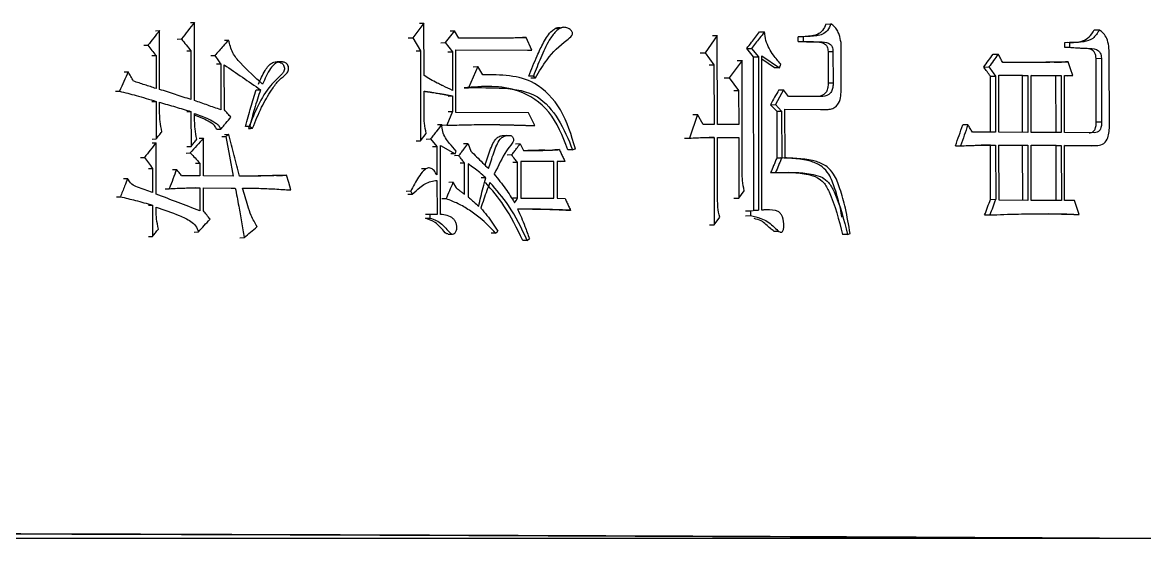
# Model space of a CAD drawing. Header units: millimetres. Extents: x 1726 to 4771, y 590 to 2743.
# Drawn here: x 3150.76 to 3163.97, y 929.48 to 935.56 of the extents above; entities that cross this region are included whole.
import ezdxf

# ---------------------------------------------------------------- set-up
doc = ezdxf.new("R2010")
doc.units = ezdxf.units.MM

msp = doc.modelspace()

# ---------------------------------------------------------------- linework, layer by layer
at = {"color": 7, "linetype": 'Continuous', "lineweight": 25}
for p, q in [((3152.326, 935.463), (3152.374, 935.464)), ((3152.375, 934.772), (3152.374, 935.464)), ((3152.737, 935.559), (3152.785, 935.56)), ((3152.787, 934.641), (3152.785, 935.56)), ((3155.488, 935.551), (3155.355, 935.378)), ((3155.436, 935.55), (3155.488, 935.551)), ((3155.489, 934.934), (3155.488, 935.551)), ((3155.847, 935.463), (3155.739, 935.323)), ((3155.795, 935.462), (3155.847, 935.463)), ((3155.897, 935.376), (3155.847, 935.463)), ((3157.084, 935.487), (3157.029, 935.486)), ((3159.441, 935.448), (3159.498, 935.448)), ((3160.222, 935.541), (3160.281, 935.542)), ((3163.382, 935.472), (3163.444, 935.473)), ((3152.583, 935.365), (3152.631, 935.366)), ((3153.138, 935.352), (3153.187, 935.353)), ((3155.303, 935.377), (3155.355, 935.378)), ((3155.355, 935.378), (3155.447, 935.226)), ((3155.687, 935.322), (3155.739, 935.323)), ((3155.739, 935.323), (3155.822, 935.214)), ((3156.403, 935.374), (3155.897, 935.376)), ((3156.526, 935.377), (3156.639, 935.383)), ((3156.639, 935.383), (3156.693, 935.384)), ((3156.759, 935.232), (3156.693, 935.384)), ((3158.943, 935.407), (3158.798, 935.203)), ((3158.887, 935.407), (3158.943, 935.407)), ((3158.945, 934.358), (3158.943, 935.407)), ((3159.954, 935.392), (3159.897, 935.391)), ((3159.897, 935.337), (3159.897, 935.391)), ((3159.897, 935.337), (3159.955, 935.338)), ((3159.954, 935.392), (3159.955, 935.338)), ((3160.401, 934.784), (3160.4, 935.325)), ((3163.092, 935.323), (3163.03, 935.322)), ((3163.03, 935.322), (3163.03, 935.268)), ((3163.092, 935.323), (3163.092, 935.269)), ((3152.189, 935.291), (3152.237, 935.291)), ((3152.284, 935.171), (3152.332, 935.172)), ((3152.332, 935.172), (3152.332, 934.783)), ((3152.695, 935.224), (3152.743, 935.225)), ((3152.743, 935.225), (3152.744, 934.652)), ((3152.977, 935.169), (3153.025, 935.17)), ((3155.395, 935.226), (3155.447, 935.226)), ((3155.447, 935.226), (3155.448, 934.166)), ((3155.77, 935.214), (3155.822, 935.214)), ((3155.822, 935.214), (3155.823, 934.76)), ((3155.864, 935.236), (3156.759, 935.232)), ((3155.865, 934.5), (3155.864, 935.236)), ((3156.706, 935.232), (3156.759, 935.232)), ((3158.742, 935.202), (3158.798, 935.203)), ((3158.798, 935.203), (3158.903, 935.061)), ((3159.289, 935.254), (3159.346, 935.254)), ((3159.369, 935.156), (3159.289, 935.254)), ((3159.346, 935.254), (3159.427, 935.157)), ((3159.467, 935.167), (3159.675, 935.026)), ((3159.469, 933.35), (3159.467, 935.167)), ((3160.247, 935.217), (3160.305, 935.218)), ((3160.247, 935.217), (3160.247, 934.849)), ((3160.305, 935.218), (3160.306, 934.85)), ((3162.19, 935.186), (3162.251, 935.187)), ((3163.03, 935.268), (3163.092, 935.269)), ((3163.561, 934.336), (3163.559, 935.18)), ((3153.045, 935.071), (3153.094, 935.072)), ((3153.094, 935.072), (3153.094, 934.531)), ((3153.137, 934.531), (3153.136, 935.061)), ((3153.808, 935.097), (3153.758, 935.096)), ((3156.122, 935.04), (3156.014, 934.792)), ((3156.069, 935.039), (3156.122, 935.04)), ((3156.18, 934.943), (3156.122, 935.04)), ((3158.847, 935.061), (3158.903, 935.061)), ((3158.903, 935.061), (3158.904, 934.358)), ((3159.234, 935.114), (3159.081, 934.909)), ((3159.177, 935.113), (3159.234, 935.114)), ((3159.236, 933.794), (3159.234, 935.114)), ((3159.369, 935.156), (3159.427, 935.157)), ((3159.372, 933.349), (3159.369, 935.156)), ((3159.427, 935.157), (3159.429, 933.35)), ((3159.618, 935.025), (3159.467, 935.127)), ((3159.675, 935.026), (3159.691, 935.069)), ((3162.081, 935.035), (3162.142, 935.036)), ((3163.015, 935.095), (3163.077, 935.096)), ((3163.405, 935.137), (3163.468, 935.138)), ((3163.406, 934.39), (3163.405, 935.137)), ((3163.468, 935.138), (3163.469, 934.391)), ((3151.958, 934.978), (3152.005, 934.978)), ((3156.776, 934.929), (3156.722, 934.929)), ((3156.747, 934.907), (3156.801, 934.908)), ((3159.024, 934.909), (3159.081, 934.909)), ((3159.081, 934.909), (3159.194, 934.757)), ((3159.675, 935.026), (3159.618, 935.025)), ((3162.159, 934.927), (3162.22, 934.927)), ((3162.16, 934.268), (3162.159, 934.927)), ((3162.22, 934.927), (3162.221, 934.267)), ((3162.26, 934.267), (3162.259, 934.938)), ((3162.259, 934.938), (3162.6, 934.936)), ((3162.538, 934.935), (3162.259, 934.937)), ((3162.538, 934.935), (3162.6, 934.936)), ((3162.539, 934.265), (3162.538, 934.935)), ((3162.6, 934.936), (3162.601, 934.266)), ((3162.639, 934.265), (3162.638, 934.936)), ((3162.638, 934.936), (3162.993, 934.934)), ((3162.931, 934.933), (3162.638, 934.935)), ((3162.931, 934.933), (3162.993, 934.934)), ((3162.932, 934.263), (3162.931, 934.933)), ((3162.993, 934.934), (3162.994, 934.264)), ((3163.031, 934.934), (3163.131, 934.934)), ((3163.032, 934.263), (3163.031, 934.934)), ((3163.069, 934.933), (3163.031, 934.933)), ((3163.069, 934.933), (3163.131, 934.934)), ((3155.962, 934.791), (3156.014, 934.792)), ((3160.247, 934.849), (3160.306, 934.85)), ((3151.855, 934.751), (3151.902, 934.751)), ((3153.513, 934.767), (3153.563, 934.768)), ((3155.49, 934.469), (3155.489, 934.75)), ((3155.771, 934.694), (3155.823, 934.695)), ((3155.823, 934.695), (3155.823, 934.511)), ((3159.137, 934.757), (3159.194, 934.757)), ((3159.194, 934.757), (3159.195, 934.357)), ((3159.724, 934.766), (3159.628, 934.593)), ((3159.666, 934.765), (3159.724, 934.766)), ((3159.78, 934.69), (3159.724, 934.766)), ((3160.163, 934.688), (3159.78, 934.69)), ((3152.284, 934.63), (3152.332, 934.631)), ((3152.332, 934.631), (3152.333, 934.188)), ((3152.375, 934.49), (3152.375, 934.62)), ((3152.696, 934.51), (3152.744, 934.511)), ((3152.744, 934.511), (3152.745, 934.1)), ((3155.823, 934.511), (3155.757, 934.349)), ((3155.771, 934.51), (3155.823, 934.511)), ((3159.57, 934.592), (3159.628, 934.593)), ((3159.628, 934.593), (3159.7, 934.517)), ((3159.642, 934.516), (3159.7, 934.517)), ((3159.642, 934.516), (3159.643, 933.965)), ((3159.7, 934.517), (3159.701, 933.966)), ((3159.74, 934.539), (3160.219, 934.537)), ((3159.741, 933.965), (3159.74, 934.539)), ((3159.74, 934.538), (3160.16, 934.536)), ((3160.16, 934.536), (3160.219, 934.537)), ((3160.16, 934.536), (3160.19, 934.537)), ((3160.19, 934.536), (3160.249, 934.537)), ((3152.787, 934.403), (3152.787, 934.489)), ((3156.719, 934.497), (3155.865, 934.5)), ((3156.793, 934.345), (3156.719, 934.497)), ((3158.71, 934.478), (3158.614, 934.197)), ((3158.654, 934.477), (3158.71, 934.478)), ((3158.775, 934.359), (3158.71, 934.478)), ((3163.406, 934.39), (3163.469, 934.391)), ((3153.046, 934.303), (3153.095, 934.304)), ((3153.436, 934.336), (3153.386, 934.335)), ((3153.436, 934.336), (3153.47, 934.314)), ((3155.448, 934.166), (3155.515, 934.253)), ((3155.646, 934.359), (3155.698, 934.36)), ((3155.757, 934.349), (3155.705, 934.348)), ((3156.74, 934.345), (3156.793, 934.345)), ((3158.904, 934.358), (3158.775, 934.359)), ((3159.195, 934.357), (3158.945, 934.358)), ((3161.894, 934.356), (3161.833, 934.355)), ((3162.221, 934.267), (3161.948, 934.269)), ((3162.601, 934.266), (3162.26, 934.267)), ((3162.994, 934.264), (3162.639, 934.265)), ((3163.385, 934.262), (3163.032, 934.263)), ((3152.285, 934.187), (3152.333, 934.188)), ((3152.285, 934.144), (3152.333, 934.144)), ((3152.334, 933.539), (3152.333, 934.144)), ((3152.841, 934.196), (3152.89, 934.197)), ((3152.891, 933.753), (3152.89, 934.197)), ((3153.106, 934.217), (3153.155, 934.218)), ((3153.189, 934.239), (3153.14, 934.238)), ((3153.189, 934.239), (3153.155, 934.218)), ((3155.396, 934.166), (3155.448, 934.166)), ((3155.513, 934.187), (3155.565, 934.188)), ((3155.565, 934.188), (3155.64, 934.101)), ((3155.682, 934.111), (3155.857, 934.013)), ((3156.007, 934.132), (3155.954, 934.131)), ((3156.464, 934.228), (3156.41, 934.227)), ((3156.62, 934.13), (3156.567, 934.129)), ((3158.557, 934.197), (3158.614, 934.197)), ((3158.905, 934.207), (3158.848, 934.206)), ((3158.905, 934.207), (3158.906, 933.179)), ((3158.945, 934.207), (3159.195, 934.206)), ((3158.946, 933.482), (3158.945, 934.207)), ((3159.138, 934.205), (3159.195, 934.206)), ((3159.195, 934.206), (3159.196, 933.492)), ((3161.957, 934.113), (3161.969, 934.113)), ((3162.16, 934.115), (3162.049, 934.115)), ((3162.16, 934.115), (3162.221, 934.116)), ((3162.161, 933.477), (3162.16, 934.115)), ((3162.221, 934.116), (3162.222, 933.478)), ((3162.261, 933.467), (3162.26, 934.116)), ((3162.26, 934.116), (3162.601, 934.114)), ((3162.539, 934.113), (3162.26, 934.115)), ((3162.539, 934.113), (3162.601, 934.114)), ((3162.54, 933.464), (3162.539, 934.113)), ((3162.601, 934.114), (3162.602, 933.465)), ((3162.64, 933.465), (3162.639, 934.114)), ((3162.639, 934.114), (3162.994, 934.112)), ((3162.932, 934.111), (3162.639, 934.113)), ((3162.932, 934.111), (3162.994, 934.112)), ((3162.933, 933.462), (3162.932, 934.111)), ((3162.994, 934.112), (3162.995, 933.463)), ((3163.032, 934.112), (3163.408, 934.11)), ((3163.033, 933.463), (3163.032, 934.112)), ((3163.346, 934.109), (3163.032, 934.111)), ((3163.346, 934.109), (3163.408, 934.11)), ((3152.688, 934.023), (3152.736, 934.024)), ((3152.696, 934.099), (3152.745, 934.1)), ((3155.588, 934.1), (3155.64, 934.101)), ((3155.64, 934.101), (3155.641, 933.765)), ((3155.857, 934.013), (3155.805, 934.013)), ((3155.899, 933.992), (3155.847, 933.991)), ((3155.857, 934.013), (3155.866, 934.046)), ((3156.521, 934), (3156.468, 933.999)), ((3156.909, 934.057), (3157.028, 934.062)), ((3157.082, 934.063), (3157.028, 934.062)), ((3161.748, 934.106), (3161.808, 934.107)), ((3152.148, 933.971), (3152.196, 933.972)), ((3152.799, 933.904), (3152.848, 933.905)), ((3152.848, 933.905), (3152.848, 933.753)), ((3155.966, 933.905), (3155.913, 933.904)), ((3155.966, 933.537), (3155.966, 933.905)), ((3156.007, 933.894), (3156.008, 933.505)), ((3156.588, 933.913), (3156.534, 933.913)), ((3156.588, 933.492), (3156.588, 933.913)), ((3157.017, 933.923), (3156.629, 933.924)), ((3156.629, 933.924), (3156.63, 933.491)), ((3157.017, 933.923), (3156.963, 933.922)), ((3157.017, 933.49), (3157.017, 933.923)), ((3157.148, 933.922), (3157.058, 933.922)), ((3157.058, 933.922), (3157.058, 933.49)), ((3157.148, 933.922), (3157.094, 933.921)), ((3159.643, 933.965), (3159.701, 933.966)), ((3159.756, 933.966), (3159.741, 933.965)), ((3151.951, 933.723), (3151.998, 933.724)), ((3152.243, 933.841), (3152.291, 933.842)), ((3152.291, 933.842), (3152.291, 933.56)), ((3152.526, 933.829), (3152.574, 933.83)), ((3152.848, 933.753), (3152.634, 933.754)), ((3153.241, 933.752), (3152.891, 933.753)), ((3153.751, 933.758), (3153.82, 933.76)), ((3153.82, 933.76), (3153.87, 933.761)), ((3155.512, 933.837), (3155.46, 933.836)), ((3156.215, 933.731), (3156.162, 933.73)), ((3159.571, 933.792), (3159.629, 933.793)), ((3152.44, 933.602), (3152.488, 933.603)), ((3152.799, 933.612), (3152.693, 933.61)), ((3152.8, 933.612), (3152.848, 933.613)), ((3152.848, 933.613), (3152.848, 933.342)), ((3152.891, 933.613), (3153.266, 933.611)), ((3152.891, 933.342), (3152.891, 933.613)), ((3153.217, 933.611), (3153.266, 933.611)), ((3153.871, 933.587), (3153.921, 933.588)), ((3155.641, 933.701), (3155.642, 933.3)), ((3155.833, 933.678), (3155.78, 933.677)), ((3151.865, 933.507), (3151.912, 933.508)), ((3155.332, 933.572), (3155.28, 933.571)), ((3155.297, 933.539), (3155.349, 933.539)), ((3155.332, 933.572), (3155.349, 933.539)), ((3156.588, 933.492), (3156.535, 933.491)), ((3156.63, 933.491), (3157.017, 933.49)), ((3157.058, 933.49), (3157.149, 933.489)), ((3159.139, 933.491), (3159.196, 933.492)), ((3159.196, 933.492), (3159.26, 933.578)), ((3162.161, 933.477), (3162.222, 933.478)), ((3162.602, 933.465), (3162.261, 933.467)), ((3162.995, 933.463), (3162.64, 933.465)), ((3163.149, 933.462), (3163.033, 933.463)), ((3152.243, 933.408), (3152.291, 933.409)), ((3152.291, 933.409), (3152.292, 933.041)), ((3152.334, 933.344), (3152.334, 933.387)), ((3157.215, 933.348), (3157.161, 933.348)), ((3159.333, 933.34), (3159.276, 933.339)), ((3159.429, 933.35), (3159.333, 933.34)), ((3159.333, 933.34), (3159.333, 933.286)), ((3159.372, 933.349), (3159.429, 933.35)), ((3159.549, 933.354), (3159.491, 933.353)), ((3155.558, 933.301), (3155.506, 933.3)), ((3155.506, 933.257), (3155.558, 933.257)), ((3155.558, 933.301), (3155.558, 933.257)), ((3155.642, 933.3), (3155.558, 933.301)), ((3158.906, 933.179), (3158.971, 933.266)), ((3159.276, 933.285), (3159.333, 933.286)), ((3162.091, 933.294), (3162.152, 933.294)), ((3162.495, 933.304), (3162.84, 933.305)), ((3163.14, 933.299), (3163.203, 933.3)), ((3152.783, 933.093), (3152.832, 933.094)), ((3155.772, 933.068), (3155.824, 933.069)), ((3156.332, 933.081), (3156.357, 933.103)), ((3158.85, 933.179), (3158.906, 933.179)), ((3159.609, 933.101), (3159.667, 933.102)), ((3160.475, 933.064), (3160.507, 933.075)), ((3152.244, 933.04), (3152.292, 933.041)), ((3153.32, 933.026), (3153.369, 933.027)), ((3156.705, 932.993), (3156.651, 932.993)), ((3156.705, 932.993), (3156.729, 933.015)), ((3190.839, 929.484), (3136.997, 929.484))]:
    msp.add_line(p, q, dxfattribs=at)
at = {"color": 7, "linetype": 'Continuous', "lineweight": 25, "flags": 128}
for points in [[(3163.131, 934.934), (3163.104, 935.015), (3163.077, 935.096)], [(3156.776, 934.929), (3156.789, 934.919), (3156.801, 934.908)], [(3153.42, 934.313), (3153.432, 934.313), (3153.445, 934.313), (3153.457, 934.314), (3153.47, 934.314)], [(3153.155, 934.218), (3153.198, 933.985), (3153.241, 933.752)], [(3155.683, 933.3), (3155.683, 933.706), (3155.682, 934.111)], [(3156.007, 934.132), (3156.024, 934.089), (3156.04, 934.045)], [(3156.62, 934.13), (3156.641, 934.092), (3156.662, 934.054)], [(3157.238, 934.062), (3157.216, 934.062), (3157.2, 934.062), (3157.184, 934.062)], [(3153.921, 933.588), (3153.895, 933.674), (3153.87, 933.761)], [(3155.833, 933.678), (3155.849, 933.646), (3155.866, 933.613)], [(3155.75, 933.484), (3155.736, 933.484), (3155.723, 933.483), (3155.698, 933.483)], [(3156.555, 933.438), (3156.572, 933.465), (3156.588, 933.492)], [(3163.203, 933.3), (3163.176, 933.381), (3163.149, 933.462)], [(3156.332, 933.081), (3156.313, 933.081), (3156.296, 933.081), (3156.279, 933.081)], [(3160.475, 933.064), (3160.451, 933.064), (3160.434, 933.064), (3160.416, 933.063)]]:
    msp.add_lwpolyline(points, dxfattribs=at)
at = {"color": 7, "linetype": 'Continuous', "lineweight": 25}
for points, knots in [([(3152.374, 935.464), (3152.351, 935.435), (3152.305, 935.378), (3152.26, 935.32), (3152.237, 935.291)], [0, 0, 0, 0, 0.5, 1, 1, 1, 1]), ([(3152.785, 935.56), (3152.76, 935.528), (3152.708, 935.463), (3152.657, 935.398), (3152.631, 935.366)], [0, 0, 0, 0, 0.5, 1, 1, 1, 1]), ([(3156.722, 934.929), (3156.755, 935.009), (3156.809, 935.144), (3156.893, 935.327), (3156.966, 935.441), (3157.035, 935.492), (3157.075, 935.505), (3157.1, 935.5), (3157.112, 935.497)], [0, 0, 0, 0, 0.34438, 0.576389, 0.811594, 0.884727, 0.944086, 1, 1, 1, 1]), ([(3156.801, 934.908), (3156.844, 934.981), (3156.947, 935.153), (3157.102, 935.308), (3157.219, 935.386), (3157.236, 935.419), (3157.238, 935.43), (3157.237, 935.442), (3157.23, 935.456), (3157.212, 935.476), (3157.18, 935.496), (3157.137, 935.507), (3157.088, 935.493), (3157.025, 935.444), (3156.943, 935.327), (3156.863, 935.145), (3156.805, 935.001), (3156.776, 934.929)], [0, 0, 0, 0, 0.163724, 0.385241, 0.440262, 0.448909, 0.455116, 0.461357, 0.469621, 0.484499, 0.514444, 0.547094, 0.577932, 0.622921, 0.7083, 0.85364, 1, 1, 1, 1]), ([(3159.289, 935.254), (3159.308, 935.278), (3159.343, 935.322), (3159.394, 935.387), (3159.425, 935.427), (3159.441, 935.448)], [0, 0, 0, 0, 0.375264, 0.687632, 1, 1, 1, 1]), ([(3159.498, 935.448), (3159.479, 935.424), (3159.444, 935.38), (3159.394, 935.315), (3159.362, 935.274), (3159.346, 935.254)], [0, 0, 0, 0, 0.375031, 0.687515, 1, 1, 1, 1]), ([(3159.691, 935.069), (3159.661, 935.104), (3159.61, 935.161), (3159.551, 935.255), (3159.511, 935.346), (3159.503, 935.414), (3159.498, 935.448)], [0, 0, 0, 0, 0.333231, 0.552095, 0.774458, 1, 1, 1, 1]), ([(3160.222, 935.541), (3160.211, 935.515), (3160.188, 935.463), (3160.126, 935.414), (3160.027, 935.395), (3159.95, 935.393), (3159.897, 935.391)], [0, 0, 0, 0, 0.195785, 0.383105, 0.567257, 1, 1, 1, 1]), ([(3160.281, 935.542), (3160.269, 935.516), (3160.247, 935.463), (3160.184, 935.415), (3160.085, 935.396), (3160.008, 935.394), (3159.954, 935.392)], [0, 0, 0, 0, 0.195659, 0.382955, 0.567145, 1, 1, 1, 1]), ([(3160.4, 935.325), (3160.394, 935.356), (3160.385, 935.407), (3160.355, 935.47), (3160.323, 935.514), (3160.295, 935.533), (3160.281, 935.542)], [0, 0, 0, 0, 0.349141, 0.571236, 0.788179, 1, 1, 1, 1]), ([(3163.073, 935.326), (3163.131, 935.325), (3163.218, 935.323), (3163.328, 935.383), (3163.364, 935.442), (3163.382, 935.472)], [0, 0, 0, 0, 0.496778, 0.743742, 1, 1, 1, 1]), ([(3163.444, 935.473), (3163.42, 935.435), (3163.373, 935.36), (3163.24, 935.324), (3163.148, 935.323), (3163.092, 935.323)], [0, 0, 0, 0, 0.287877, 0.565058, 1, 1, 1, 1]), ([(3163.559, 935.18), (3163.557, 935.248), (3163.553, 935.342), (3163.494, 935.434), (3163.461, 935.46), (3163.444, 935.473)], [0, 0, 0, 0, 0.5701603, 0.7877126, 1, 1, 1, 1]), ([(3152.631, 935.366), (3152.65, 935.342), (3152.687, 935.295), (3152.724, 935.248), (3152.743, 935.225)], [0, 0, 0, 0, 0.499999, 1, 1, 1, 1]), ([(3153.187, 935.353), (3153.166, 935.33), (3153.129, 935.287), (3153.075, 935.226), (3153.042, 935.189), (3153.025, 935.17)], [0, 0, 0, 0, 0.386049, 0.693024, 1, 1, 1, 1]), ([(3153.588, 934.833), (3153.499, 934.913), (3153.374, 935.025), (3153.227, 935.198), (3153.2, 935.301), (3153.187, 935.353)], [0, 0, 0, 0, 0.553442, 0.773992, 1, 1, 1, 1]), ([(3156.693, 935.384), (3156.664, 935.382), (3156.607, 935.379), (3156.51, 935.375), (3156.443, 935.375), (3156.403, 935.374)], [0, 0, 0, 0, 0.29749, 0.594994, 1, 1, 1, 1]), ([(3159.897, 935.337), (3159.962, 935.335), (3160.061, 935.331), (3160.172, 935.33), (3160.219, 935.3), (3160.237, 935.276), (3160.245, 935.247), (3160.246, 935.227), (3160.247, 935.217)], [0, 0, 0, 0, 0.491899, 0.747199, 0.81233, 0.879619, 0.939283, 1, 1, 1, 1]), ([(3159.955, 935.338), (3160.02, 935.336), (3160.119, 935.332), (3160.231, 935.331), (3160.277, 935.301), (3160.295, 935.277), (3160.304, 935.247), (3160.305, 935.228), (3160.305, 935.218)], [0, 0, 0, 0, 0.492006, 0.747357, 0.812482, 0.879737, 0.939347, 1, 1, 1, 1]), ([(3152.237, 935.291), (3152.253, 935.271), (3152.284, 935.232), (3152.316, 935.192), (3152.332, 935.172)], [0, 0, 0, 0, 0.499999, 1, 1, 1, 1]), ([(3153.025, 935.17), (3153.037, 935.154), (3153.059, 935.121), (3153.082, 935.089), (3153.094, 935.072)], [0, 0, 0, 0, 0.499999, 1, 1, 1, 1]), ([(3162.081, 935.035), (3162.099, 935.06), (3162.135, 935.111), (3162.172, 935.161), (3162.19, 935.186)], [0, 0, 0, 0, 0.499999, 1, 1, 1, 1]), ([(3162.251, 935.187), (3162.232, 935.162), (3162.196, 935.111), (3162.16, 935.061), (3162.142, 935.036)], [0, 0, 0, 0, 0.499999, 1, 1, 1, 1]), ([(3162.305, 935.089), (3162.296, 935.105), (3162.278, 935.138), (3162.26, 935.17), (3162.251, 935.187)], [0, 0, 0, 0, 0.5, 1, 1, 1, 1]), ([(3163.405, 935.137), (3163.402, 935.159), (3163.397, 935.192), (3163.372, 935.226), (3163.321, 935.255), (3163.204, 935.253), (3163.099, 935.262), (3163.03, 935.268)], [0, 0, 0, 0, 0.119281, 0.186046, 0.251055, 0.506993, 1, 1, 1, 1]), ([(3163.092, 935.269), (3163.161, 935.263), (3163.266, 935.253), (3163.384, 935.256), (3163.434, 935.227), (3163.46, 935.193), (3163.465, 935.159), (3163.468, 935.138)], [0, 0, 0, 0, 0.493108, 0.749094, 0.814101, 0.880835, 1, 1, 1, 1]), ([(3153.136, 935.061), (3153.207, 935.012), (3153.35, 934.915), (3153.492, 934.817), (3153.563, 934.768)], [0, 0, 0, 0, 0.5, 1, 1, 1, 1]), ([(3153.538, 934.832), (3153.562, 934.888), (3153.595, 934.965), (3153.652, 935.047), (3153.696, 935.086), (3153.745, 935.099), (3153.785, 935.095), (3153.813, 935.082), (3153.83, 935.066), (3153.84, 935.046), (3153.845, 935.022), (3153.843, 934.996), (3153.831, 934.968), (3153.774, 934.91), (3153.588, 934.739), (3153.493, 934.496), (3153.42, 934.313)], [0, 0, 0, 0, 0.133499, 0.184051, 0.225722, 0.267722, 0.304937, 0.324851, 0.341374, 0.357927, 0.374455, 0.392764, 0.411749, 0.441496, 0.578283, 1, 1, 1, 1]), ([(3153.47, 934.314), (3153.503, 934.398), (3153.566, 934.556), (3153.674, 934.737), (3153.754, 934.857), (3153.814, 934.91), (3153.855, 934.94), (3153.882, 934.97), (3153.894, 935.002), (3153.894, 935.029), (3153.888, 935.054), (3153.874, 935.074), (3153.852, 935.089), (3153.818, 935.099), (3153.772, 935.096), (3153.721, 935.07), (3153.652, 934.984), (3153.615, 934.897), (3153.588, 934.833)], [0, 0, 0, 0, 0.197624, 0.371591, 0.471167, 0.521337, 0.556787, 0.592598, 0.61138, 0.630161, 0.649113, 0.666951, 0.682877, 0.711545, 0.752921, 0.793459, 0.846543, 1, 1, 1, 1]), ([(3162.159, 934.927), (3162.146, 934.945), (3162.12, 934.981), (3162.094, 935.017), (3162.081, 935.035)], [0, 0, 0, 0, 0.5, 1, 1, 1, 1]), ([(3162.142, 935.036), (3162.155, 935.018), (3162.181, 934.982), (3162.207, 934.945), (3162.22, 934.927)], [0, 0, 0, 0, 0.499999, 1, 1, 1, 1]), ([(3163.077, 935.096), (3163.033, 935.094), (3162.982, 935.092), (3162.91, 935.091), (3162.837, 935.09), (3162.748, 935.089), (3162.658, 935.089), (3162.602, 935.089), (3162.563, 935.089), (3162.54, 935.089), (3162.526, 935.089), (3162.515, 935.089), (3162.504, 935.089), (3162.493, 935.089), (3162.479, 935.089), (3162.467, 935.089), (3162.453, 935.089), (3162.442, 935.089), (3162.428, 935.089), (3162.417, 935.089), (3162.406, 935.089), (3162.394, 935.089), (3162.383, 935.089), (3162.369, 935.089), (3162.359, 935.089), (3162.349, 935.089), (3162.344, 935.089), (3162.337, 935.089), (3162.331, 935.089), (3162.325, 935.089), (3162.32, 935.089), (3162.313, 935.089), (3162.308, 935.089), (3162.305, 935.089)], [0, 0, 0, 0, 0.174064, 0.195822, 0.282854, 0.456917, 0.543949, 0.63098, 0.674496, 0.696254, 0.718011, 0.72889, 0.739769, 0.761527, 0.772406, 0.794164, 0.805043, 0.826801, 0.83768, 0.859437, 0.870316, 0.881195, 0.902953, 0.913832, 0.93559, 0.941029, 0.951908, 0.957348, 0.968227, 0.973666, 0.979105, 0.989553, 1, 1, 1, 1]), ([(3162.961, 935.094), (3162.961, 935.094), (3162.961, 935.094), (3162.955, 935.094), (3162.883, 935.092), (3162.716, 935.089), (3162.587, 935.089), (3162.516, 935.089)], [0, 0, 0, 0, 0.000292, 0.005877, 0.056553, 0.48134, 1, 1, 1, 1]), ([(3162.91, 935.092), (3162.918, 935.092), (3162.953, 935.093), (3162.988, 935.094), (3163.015, 935.095)], [0, 0, 0, 0, 0.219229, 1, 1, 1, 1]), ([(3152.005, 934.978), (3151.988, 934.941), (3151.954, 934.865), (3151.919, 934.789), (3151.902, 934.751)], [0, 0, 0, 0, 0.499999, 1, 1, 1, 1]), ([(3152.065, 934.87), (3152.055, 934.888), (3152.035, 934.924), (3152.015, 934.96), (3152.005, 934.978)], [0, 0, 0, 0, 0.499998, 1, 1, 1, 1]), ([(3155.823, 934.76), (3155.786, 934.777), (3155.745, 934.797), (3155.685, 934.826), (3155.61, 934.863), (3155.54, 934.904), (3155.489, 934.934)], [0, 0, 0, 0, 0.325176, 0.365823, 0.528414, 1, 1, 1, 1]), ([(3157.271, 934.073), (3157.224, 934.233), (3157.131, 934.543), (3156.745, 934.945), (3156.393, 934.943), (3156.18, 934.943)], [0, 0, 0, 0, 0.294377, 0.573566, 1, 1, 1, 1]), ([(3152.332, 934.783), (3152.288, 934.797), (3152.199, 934.826), (3152.11, 934.855), (3152.065, 934.87)], [0, 0, 0, 0, 0.499999, 1, 1, 1, 1]), ([(3152.744, 934.652), (3152.682, 934.672), (3152.56, 934.712), (3152.437, 934.752), (3152.375, 934.772)], [0, 0, 0, 0, 0.5, 1, 1, 1, 1]), ([(3157.184, 934.062), (3157.121, 934.222), (3156.999, 934.532), (3156.536, 934.835), (3156.179, 934.808), (3155.961, 934.791)], [0, 0, 0, 0, 0.293662, 0.569768, 1, 1, 1, 1]), ([(3156.014, 934.792), (3156.15, 934.793), (3156.421, 934.795), (3156.819, 934.741), (3157.089, 934.425), (3157.188, 934.185), (3157.238, 934.062)], [0, 0, 0, 0, 0.2736561, 0.5467644, 0.7688729, 1, 1, 1, 1]), ([(3160.247, 934.849), (3160.247, 934.831), (3160.248, 934.794), (3160.231, 934.743), (3160.184, 934.693), (3160.137, 934.69), (3160.105, 934.687)], [0, 0, 0, 0, 0.198278, 0.392536, 0.578687, 1, 1, 1, 1]), ([(3160.306, 934.85), (3160.306, 934.831), (3160.306, 934.795), (3160.29, 934.744), (3160.243, 934.694), (3160.195, 934.69), (3160.163, 934.688)], [0, 0, 0, 0, 0.19814, 0.3923, 0.578456, 1, 1, 1, 1]), ([(3160.219, 934.537), (3160.238, 934.536), (3160.275, 934.536), (3160.331, 934.558), (3160.379, 934.612), (3160.401, 934.695), (3160.401, 934.754), (3160.401, 934.784)], [0, 0, 0, 0, 0.177785, 0.356958, 0.541697, 0.768829, 1, 1, 1, 1]), ([(3151.902, 934.751), (3151.967, 934.735), (3152.072, 934.708), (3152.215, 934.667), (3152.293, 934.643), (3152.332, 934.631)], [0, 0, 0, 0, 0.452168, 0.726066, 1, 1, 1, 1]), ([(3153.094, 934.531), (3153.043, 934.55), (3152.941, 934.586), (3152.838, 934.622), (3152.787, 934.641)], [0, 0, 0, 0, 0.5, 1, 1, 1, 1]), ([(3153.386, 934.335), (3153.406, 934.411), (3153.435, 934.522), (3153.48, 934.665), (3153.502, 934.733), (3153.513, 934.767)], [0, 0, 0, 0, 0.52212, 0.761035, 1, 1, 1, 1]), ([(3153.563, 934.768), (3153.55, 934.731), (3153.526, 934.656), (3153.482, 934.513), (3153.454, 934.405), (3153.436, 934.336)], [0, 0, 0, 0, 0.260983, 0.521979, 1, 1, 1, 1]), ([(3155.489, 934.75), (3155.492, 934.75), (3155.497, 934.749), (3155.503, 934.749), (3155.509, 934.748), (3155.514, 934.747), (3155.519, 934.746), (3155.524, 934.746), (3155.528, 934.745), (3155.535, 934.744), (3155.539, 934.743), (3155.546, 934.743), (3155.552, 934.742), (3155.559, 934.741), (3155.566, 934.74), (3155.574, 934.739), (3155.581, 934.737), (3155.596, 934.735), (3155.628, 934.73), (3155.659, 934.725), (3155.684, 934.721), (3155.694, 934.719), (3155.703, 934.717), (3155.715, 934.715), (3155.725, 934.713), (3155.735, 934.712), (3155.742, 934.71), (3155.748, 934.709), (3155.754, 934.708), (3155.759, 934.707), (3155.764, 934.706), (3155.769, 934.705), (3155.774, 934.704), (3155.78, 934.703), (3155.785, 934.702), (3155.791, 934.701), (3155.796, 934.7), (3155.801, 934.699), (3155.806, 934.698), (3155.81, 934.697), (3155.817, 934.696), (3155.82, 934.696), (3155.823, 934.695)], [0, 0, 0, 0, 0.021952, 0.043903, 0.054879, 0.07683, 0.087806, 0.098782, 0.120733, 0.131709, 0.15366, 0.164636, 0.186587, 0.208539, 0.23049, 0.252442, 0.274393, 0.296345, 0.384151, 0.559767, 0.581718, 0.603669, 0.647572, 0.669524, 0.713427, 0.735378, 0.75733, 0.779281, 0.790257, 0.812208, 0.823184, 0.83416, 0.856111, 0.867087, 0.889038, 0.900014, 0.921965, 0.932941, 0.943917, 0.965868, 0.976844, 1, 1, 1, 1]), ([(3159.666, 934.765), (3159.65, 934.736), (3159.618, 934.679), (3159.586, 934.621), (3159.57, 934.592)], [0, 0, 0, 0, 0.5, 1, 1, 1, 1]), ([(3152.375, 934.62), (3152.437, 934.602), (3152.56, 934.566), (3152.683, 934.529), (3152.744, 934.511)], [0, 0, 0, 0, 0.5, 1, 1, 1, 1]), ([(3153.214, 934.444), (3153.201, 934.459), (3153.176, 934.488), (3153.15, 934.517), (3153.137, 934.531)], [0, 0, 0, 0, 0.500001, 1, 1, 1, 1]), ([(3159.57, 934.592), (3159.581, 934.581), (3159.598, 934.563), (3159.622, 934.538), (3159.636, 934.524), (3159.642, 934.516)], [0, 0, 0, 0, 0.434981, 0.71749, 1, 1, 1, 1]), ([(3152.402, 934.274), (3152.393, 934.314), (3152.378, 934.385), (3152.376, 934.458), (3152.375, 934.49)], [0, 0, 0, 0, 0.558835, 1, 1, 1, 1]), ([(3152.787, 934.489), (3152.843, 934.469), (3152.928, 934.438), (3153.021, 934.386), (3153.073, 934.349), (3153.087, 934.319), (3153.095, 934.304)], [0, 0, 0, 0, 0.494008, 0.754052, 0.875824, 1, 1, 1, 1]), ([(3153.046, 934.303), (3153.038, 934.318), (3153.024, 934.348), (3152.972, 934.385), (3152.895, 934.429), (3152.826, 934.454), (3152.787, 934.469)], [0, 0, 0, 0, 0.145409, 0.28794, 0.592259, 1, 1, 1, 1]), ([(3152.813, 934.186), (3152.804, 934.226), (3152.789, 934.297), (3152.788, 934.37), (3152.787, 934.403)], [0, 0, 0, 0, 0.558835, 1, 1, 1, 1]), ([(3153.095, 934.304), (3153.105, 934.316), (3153.125, 934.34), (3153.165, 934.387), (3153.195, 934.422), (3153.214, 934.444)], [0, 0, 0, 0, 0.2570939, 0.5141878, 1, 1, 1, 1]), ([(3155.515, 934.253), (3155.507, 934.292), (3155.492, 934.364), (3155.49, 934.437), (3155.49, 934.469)], [0, 0, 0, 0, 0.558835, 1, 1, 1, 1]), ([(3163.323, 934.261), (3163.331, 934.261), (3163.349, 934.262), (3163.375, 934.277), (3163.403, 934.317), (3163.405, 934.36), (3163.406, 934.39)], [0, 0, 0, 0, 0.177833, 0.357864, 0.544114, 1, 1, 1, 1]), ([(3163.469, 934.391), (3163.468, 934.372), (3163.467, 934.335), (3163.449, 934.287), (3163.417, 934.264), (3163.396, 934.262), (3163.385, 934.262)], [0, 0, 0, 0, 0.293264, 0.577264, 0.790624, 1, 1, 1, 1]), ([(3152.333, 934.188), (3152.344, 934.202), (3152.367, 934.231), (3152.39, 934.26), (3152.402, 934.274)], [0, 0, 0, 0, 0.5, 1, 1, 1, 1]), ([(3155.698, 934.36), (3155.679, 934.335), (3155.647, 934.294), (3155.603, 934.237), (3155.578, 934.204), (3155.565, 934.188)], [0, 0, 0, 0, 0.432628, 0.7163138, 1, 1, 1, 1]), ([(3155.866, 934.046), (3155.84, 934.076), (3155.797, 934.125), (3155.74, 934.198), (3155.703, 934.274), (3155.7, 934.331), (3155.698, 934.36)], [0, 0, 0, 0, 0.334385, 0.552202, 0.773272, 1, 1, 1, 1]), ([(3155.757, 934.349), (3155.835, 934.351), (3155.991, 934.356), (3156.166, 934.358), (3156.265, 934.358), (3156.289, 934.358), (3156.297, 934.358), (3156.304, 934.357), (3156.311, 934.357), (3156.319, 934.357), (3156.328, 934.357), (3156.338, 934.357), (3156.348, 934.357), (3156.355, 934.357), (3156.362, 934.357), (3156.369, 934.357), (3156.377, 934.357), (3156.384, 934.356), (3156.394, 934.356), (3156.403, 934.356), (3156.413, 934.356), (3156.42, 934.356), (3156.428, 934.356), (3156.435, 934.355), (3156.442, 934.355), (3156.449, 934.355), (3156.457, 934.355), (3156.464, 934.355), (3156.474, 934.355), (3156.483, 934.354), (3156.493, 934.354), (3156.5, 934.354), (3156.508, 934.354), (3156.515, 934.354), (3156.522, 934.353), (3156.529, 934.353), (3156.539, 934.353), (3156.549, 934.353), (3156.558, 934.352), (3156.566, 934.352), (3156.573, 934.352), (3156.58, 934.352), (3156.587, 934.352), (3156.595, 934.351), (3156.602, 934.351), (3156.609, 934.351), (3156.619, 934.351), (3156.629, 934.35), (3156.638, 934.35), (3156.645, 934.35), (3156.653, 934.35), (3156.66, 934.35), (3156.667, 934.349), (3156.674, 934.349), (3156.684, 934.349), (3156.694, 934.348), (3156.703, 934.348), (3156.711, 934.348), (3156.718, 934.348), (3156.725, 934.347), (3156.732, 934.347), (3156.74, 934.347), (3156.747, 934.347), (3156.757, 934.346), (3156.766, 934.346), (3156.776, 934.346), (3156.784, 934.346), (3156.79, 934.345), (3156.793, 934.345)], [0, 0, 0, 0, 0.22469, 0.449389, 0.505561, 0.512583, 0.519604, 0.526626, 0.533647, 0.540669, 0.547691, 0.561734, 0.568755, 0.575777, 0.582798, 0.58982, 0.596841, 0.603863, 0.610884, 0.624927, 0.631949, 0.638971, 0.645992, 0.653014, 0.660035, 0.667057, 0.674078, 0.6811, 0.688121, 0.702164, 0.709186, 0.716207, 0.723229, 0.730251, 0.737272, 0.744294, 0.751315, 0.765358, 0.77238, 0.779401, 0.786423, 0.793444, 0.800466, 0.807487, 0.814509, 0.821531, 0.828552, 0.842595, 0.849617, 0.856638, 0.86366, 0.870681, 0.877703, 0.884724, 0.891746, 0.905789, 0.912811, 0.919832, 0.926854, 0.933875, 0.940897, 0.947918, 0.95494, 0.961961, 0.976004, 0.983026, 0.990048, 1, 1, 1, 1]), ([(3161.748, 934.106), (3161.762, 934.148), (3161.791, 934.231), (3161.819, 934.313), (3161.833, 934.355)], [0, 0, 0, 0, 0.5, 1, 1, 1, 1]), ([(3161.894, 934.356), (3161.88, 934.314), (3161.851, 934.231), (3161.823, 934.149), (3161.808, 934.107)], [0, 0, 0, 0, 0.499999, 1, 1, 1, 1]), ([(3161.948, 934.269), (3161.939, 934.283), (3161.921, 934.312), (3161.903, 934.341), (3161.894, 934.356)], [0, 0, 0, 0, 0.500001, 1, 1, 1, 1]), ([(3163.408, 934.11), (3163.432, 934.112), (3163.481, 934.116), (3163.537, 934.177), (3163.558, 934.258), (3163.56, 934.31), (3163.561, 934.336)], [0, 0, 0, 0, 0.266734, 0.54095, 0.768753, 1, 1, 1, 1]), ([(3152.333, 934.144), (3152.31, 934.116), (3152.264, 934.058), (3152.219, 934.001), (3152.196, 933.972)], [0, 0, 0, 0, 0.5, 1, 1, 1, 1]), ([(3152.89, 934.197), (3152.864, 934.168), (3152.813, 934.11), (3152.762, 934.053), (3152.736, 934.024)], [0, 0, 0, 0, 0.5, 1, 1, 1, 1]), ([(3152.745, 934.1), (3152.756, 934.114), (3152.779, 934.143), (3152.802, 934.172), (3152.813, 934.186)], [0, 0, 0, 0, 0.5, 1, 1, 1, 1]), ([(3153.317, 933.752), (3153.296, 933.833), (3153.253, 933.995), (3153.21, 934.158), (3153.189, 934.239)], [0, 0, 0, 0, 0.5, 1, 1, 1, 1]), ([(3155.899, 933.992), (3155.908, 934.004), (3155.928, 934.029), (3155.964, 934.076), (3155.99, 934.11), (3156.007, 934.132)], [0, 0, 0, 0, 0.2662423, 0.5324847, 1, 1, 1, 1]), ([(3156.208, 933.879), (3156.213, 933.897), (3156.239, 933.977), (3156.274, 934.081), (3156.32, 934.176), (3156.361, 934.214), (3156.39, 934.225), (3156.408, 934.227), (3156.41, 934.227)], [0, 0, 0, 0, 0.1276351, 0.5791684, 0.7629013, 0.855783, 0.9874327, 1, 1, 1, 1]), ([(3156.248, 933.839), (3156.258, 933.87), (3156.287, 933.964), (3156.328, 934.082), (3156.374, 934.177), (3156.415, 934.215), (3156.453, 934.227), (3156.487, 934.232), (3156.509, 934.229), (3156.525, 934.221), (3156.536, 934.208), (3156.542, 934.191), (3156.543, 934.174), (3156.538, 934.156), (3156.509, 934.114), (3156.421, 934.003), (3156.363, 933.869), (3156.316, 933.777), (3156.314, 933.774)], [0, 0, 0, 0, 0.09118, 0.273688, 0.348082, 0.385671, 0.439079, 0.473308, 0.494951, 0.511315, 0.527714, 0.54364, 0.558961, 0.57304, 0.596062, 0.704689, 0.991099, 1, 1, 1, 1]), ([(3156.521, 934), (3156.531, 934.013), (3156.55, 934.038), (3156.583, 934.081), (3156.606, 934.111), (3156.62, 934.13)], [0, 0, 0, 0, 0.288429, 0.576858, 1, 1, 1, 1]), ([(3158.614, 934.197), (3158.642, 934.199), (3158.7, 934.203), (3158.797, 934.206), (3158.865, 934.207), (3158.905, 934.207)], [0, 0, 0, 0, 0.296184, 0.592391, 1, 1, 1, 1]), ([(3161.808, 934.107), (3161.865, 934.11), (3161.962, 934.114), (3162.1, 934.116), (3162.181, 934.116), (3162.221, 934.116)], [0, 0, 0, 0, 0.41049, 0.705225, 1, 1, 1, 1]), ([(3152.736, 934.024), (3152.755, 934.004), (3152.792, 933.965), (3152.829, 933.925), (3152.848, 933.905)], [0, 0, 0, 0, 0.499998, 1, 1, 1, 1]), ([(3155.966, 933.905), (3155.956, 933.917), (3155.94, 933.938), (3155.918, 933.967), (3155.905, 933.983), (3155.899, 933.992)], [0, 0, 0, 0, 0.432649, 0.716324, 1, 1, 1, 1]), ([(3156.04, 934.045), (3156.063, 934.023), (3156.109, 933.977), (3156.178, 933.909), (3156.225, 933.862), (3156.248, 933.839)], [0, 0, 0, 0, 0.3248797, 0.6624397, 1, 1, 1, 1]), ([(3156.588, 933.913), (3156.578, 933.926), (3156.562, 933.947), (3156.54, 933.976), (3156.528, 933.992), (3156.521, 934)], [0, 0, 0, 0, 0.432649, 0.716324, 1, 1, 1, 1]), ([(3156.662, 934.054), (3156.708, 934.053), (3156.758, 934.053), (3156.811, 934.053), (3156.819, 934.054), (3156.828, 934.054), (3156.837, 934.054), (3156.844, 934.054), (3156.851, 934.054), (3156.857, 934.054), (3156.865, 934.054), (3156.872, 934.054), (3156.884, 934.054), (3156.895, 934.055), (3156.907, 934.055), (3156.916, 934.055), (3156.924, 934.055), (3156.936, 934.056), (3156.946, 934.056), (3156.956, 934.056), (3156.962, 934.057), (3156.97, 934.057), (3156.977, 934.057), (3156.988, 934.058), (3157, 934.058), (3157.015, 934.059), (3157.026, 934.06), (3157.041, 934.06), (3157.052, 934.061), (3157.067, 934.062), (3157.076, 934.063), (3157.082, 934.063)], [0, 0, 0, 0, 0.332695, 0.353489, 0.374282, 0.395075, 0.415869, 0.436662, 0.447059, 0.467852, 0.478249, 0.499042, 0.519836, 0.561422, 0.582216, 0.603009, 0.623803, 0.644596, 0.686183, 0.69658, 0.717373, 0.72777, 0.748563, 0.769356, 0.810943, 0.831737, 0.873323, 0.894117, 0.935704, 0.956497, 1, 1, 1, 1]), ([(3156.913, 934.057), (3156.913, 934.057), (3156.913, 934.057), (3156.89, 934.056), (3156.823, 934.054), (3156.766, 934.054), (3156.738, 934.053), (3156.722, 934.053), (3156.715, 934.053), (3156.71, 934.053)], [0, 0, 0, 0, 0.011615, 0.026686, 0.439945, 0.689702, 0.829083, 0.875173, 1, 1, 1, 1]), ([(3157.082, 934.063), (3157.089, 934.048), (3157.104, 934.017), (3157.126, 933.97), (3157.141, 933.938), (3157.148, 933.922)], [0, 0, 0, 0, 0.313727, 0.656864, 1, 1, 1, 1]), ([(3157.238, 934.062), (3157.244, 934.064), (3157.255, 934.068), (3157.266, 934.071), (3157.271, 934.073)], [0, 0, 0, 0, 0.499988, 1, 1, 1, 1]), ([(3152.196, 933.972), (3152.212, 933.95), (3152.243, 933.907), (3152.275, 933.863), (3152.291, 933.842)], [0, 0, 0, 0, 0.499998, 1, 1, 1, 1]), ([(3155.641, 933.765), (3155.63, 933.783), (3155.61, 933.817), (3155.566, 933.852), (3155.518, 933.845), (3155.471, 933.804), (3155.405, 933.716), (3155.361, 933.629), (3155.332, 933.572)], [0, 0, 0, 0, 0.121652, 0.238643, 0.329835, 0.425879, 0.621221, 1, 1, 1, 1]), ([(3156.215, 933.731), (3156.192, 933.752), (3156.147, 933.792), (3156.078, 933.846), (3156.031, 933.878), (3156.007, 933.894)], [0, 0, 0, 0, 0.349925, 0.674457, 1, 1, 1, 1]), ([(3159.643, 933.965), (3159.637, 933.95), (3159.625, 933.92), (3159.601, 933.862), (3159.583, 933.82), (3159.571, 933.792)], [0, 0, 0, 0, 0.260074, 0.520148, 1, 1, 1, 1]), ([(3159.701, 933.966), (3159.695, 933.951), (3159.682, 933.921), (3159.658, 933.863), (3159.64, 933.82), (3159.629, 933.793)], [0, 0, 0, 0, 0.260004, 0.520009, 1, 1, 1, 1]), ([(3160.412, 933.264), (3160.406, 933.3), (3160.386, 933.416), (3160.335, 933.587), (3160.273, 933.762), (3160.173, 933.876), (3159.977, 933.957), (3159.807, 933.961), (3159.683, 933.965)], [0, 0, 0, 0, 0.085465, 0.272811, 0.422471, 0.521164, 0.649487, 1, 1, 1, 1]), ([(3160.507, 933.075), (3160.49, 933.175), (3160.46, 933.354), (3160.394, 933.588), (3160.331, 933.763), (3160.231, 933.876), (3160.035, 933.957), (3159.865, 933.962), (3159.741, 933.965)], [0, 0, 0, 0, 0.205, 0.367779, 0.497733, 0.583522, 0.695132, 1, 1, 1, 1]), ([(3151.998, 933.724), (3151.986, 933.693), (3151.966, 933.642), (3151.937, 933.57), (3151.921, 933.528), (3151.912, 933.508)], [0, 0, 0, 0, 0.425233, 0.712616, 1, 1, 1, 1]), ([(3152.291, 933.56), (3152.232, 933.579), (3152.15, 933.606), (3152.041, 933.651), (3152.013, 933.699), (3151.998, 933.724)], [0, 0, 0, 0, 0.554938, 0.774738, 1, 1, 1, 1]), ([(3152.574, 933.83), (3152.559, 933.792), (3152.531, 933.717), (3152.503, 933.641), (3152.488, 933.603)], [0, 0, 0, 0, 0.499999, 1, 1, 1, 1]), ([(3152.634, 933.754), (3152.624, 933.767), (3152.604, 933.792), (3152.584, 933.817), (3152.574, 933.83)], [0, 0, 0, 0, 0.500001, 1, 1, 1, 1]), ([(3153.87, 933.761), (3153.769, 933.757), (3153.666, 933.753), (3153.56, 933.752), (3153.552, 933.752), (3153.545, 933.752), (3153.537, 933.752), (3153.529, 933.752), (3153.521, 933.752), (3153.513, 933.752), (3153.505, 933.752), (3153.495, 933.752), (3153.485, 933.752), (3153.474, 933.752), (3153.466, 933.752), (3153.458, 933.752), (3153.451, 933.752), (3153.443, 933.752), (3153.435, 933.752), (3153.427, 933.752), (3153.417, 933.752), (3153.406, 933.752), (3153.396, 933.752), (3153.388, 933.752), (3153.38, 933.752), (3153.372, 933.752), (3153.364, 933.752), (3153.356, 933.752), (3153.349, 933.752), (3153.341, 933.752), (3153.33, 933.752), (3153.322, 933.752), (3153.317, 933.752)], [0, 0, 0, 0, 0.54643, 0.560604, 0.574777, 0.588951, 0.603124, 0.617298, 0.631471, 0.645645, 0.659818, 0.673992, 0.702338, 0.716512, 0.730685, 0.744859, 0.759032, 0.773206, 0.787379, 0.801553, 0.815726, 0.844073, 0.858247, 0.87242, 0.886594, 0.900767, 0.914941, 0.929114, 0.943288, 0.957461, 0.971635, 1, 1, 1, 1]), ([(3153.755, 933.758), (3153.755, 933.758), (3153.756, 933.758), (3153.753, 933.758), (3153.702, 933.756), (3153.563, 933.752), (3153.455, 933.752), (3153.393, 933.752)], [0, 0, 0, 0, 0.004209, 0.014621, 0.058956, 0.456404, 1, 1, 1, 1]), ([(3156.133, 933.396), (3156.149, 933.47), (3156.174, 933.583), (3156.205, 933.693), (3156.215, 933.731)], [0, 0, 0, 0, 0.65698, 1, 1, 1, 1]), ([(3156.315, 933.774), (3156.36, 933.717), (3156.427, 933.636), (3156.504, 933.521), (3156.538, 933.465), (3156.555, 933.438)], [0, 0, 0, 0, 0.5323403, 0.7660465, 1, 1, 1, 1]), ([(3159.26, 933.578), (3159.252, 933.618), (3159.238, 933.689), (3159.236, 933.762), (3159.236, 933.794)], [0, 0, 0, 0, 0.558835, 1, 1, 1, 1]), ([(3159.571, 933.792), (3159.654, 933.794), (3159.803, 933.798), (3159.988, 933.781), (3160.116, 933.743), (3160.205, 933.674), (3160.322, 933.452), (3160.374, 933.236), (3160.416, 933.063)], [0, 0, 0, 0, 0.208347, 0.373093, 0.466942, 0.53827, 0.631812, 1, 1, 1, 1]), ([(3159.629, 933.793), (3159.712, 933.795), (3159.86, 933.799), (3160.045, 933.781), (3160.173, 933.744), (3160.263, 933.675), (3160.38, 933.453), (3160.433, 933.237), (3160.475, 933.064)], [0, 0, 0, 0, 0.208188, 0.372019, 0.466812, 0.538301, 0.631663, 1, 1, 1, 1]), ([(3152.488, 933.603), (3152.519, 933.605), (3152.58, 933.608), (3152.7, 933.612), (3152.789, 933.612), (3152.848, 933.613)], [0, 0, 0, 0, 0.2547769, 0.5095601, 1, 1, 1, 1]), ([(3153.266, 933.611), (3153.28, 933.54), (3153.305, 933.408), (3153.339, 933.213), (3153.359, 933.089), (3153.369, 933.027)], [0, 0, 0, 0, 0.366425, 0.683185, 1, 1, 1, 1]), ([(3153.351, 933.611), (3153.416, 933.61), (3153.543, 933.609), (3153.733, 933.6), (3153.858, 933.592), (3153.921, 933.588)], [0, 0, 0, 0, 0.337206, 0.668546, 1, 1, 1, 1]), ([(3153.522, 933.156), (3153.498, 933.199), (3153.453, 933.276), (3153.404, 933.433), (3153.372, 933.542), (3153.351, 933.611)], [0, 0, 0, 0, 0.308167, 0.555958, 1, 1, 1, 1]), ([(3155.349, 933.539), (3155.379, 933.566), (3155.429, 933.609), (3155.501, 933.663), (3155.57, 933.69), (3155.617, 933.697), (3155.641, 933.701)], [0, 0, 0, 0, 0.34464, 0.565757, 0.783533, 1, 1, 1, 1]), ([(3155.75, 933.484), (3155.764, 933.516), (3155.791, 933.581), (3155.819, 933.646), (3155.833, 933.678)], [0, 0, 0, 0, 0.5, 1, 1, 1, 1]), ([(3155.866, 933.613), (3155.878, 933.604), (3155.901, 933.587), (3155.934, 933.561), (3155.955, 933.545), (3155.966, 933.537)], [0, 0, 0, 0, 0.361282, 0.680641, 1, 1, 1, 1]), ([(3156.265, 933.677), (3156.253, 933.645), (3156.228, 933.579), (3156.192, 933.478), (3156.169, 933.409), (3156.158, 933.374)], [0, 0, 0, 0, 0.320379, 0.660141, 1, 1, 1, 1]), ([(3156.651, 932.993), (3156.583, 933.135), (3156.463, 933.386), (3156.288, 933.588), (3156.212, 933.676)], [0, 0, 0, 0, 0.5642683, 1, 1, 1, 1]), ([(3156.705, 932.993), (3156.637, 933.135), (3156.516, 933.387), (3156.341, 933.589), (3156.265, 933.677)], [0, 0, 0, 0, 0.56421, 1, 1, 1, 1]), ([(3151.912, 933.508), (3151.972, 933.494), (3152.065, 933.472), (3152.19, 933.438), (3152.258, 933.419), (3152.291, 933.409)], [0, 0, 0, 0, 0.465077, 0.7325155, 1, 1, 1, 1]), ([(3152.848, 933.342), (3152.763, 933.375), (3152.592, 933.441), (3152.42, 933.506), (3152.334, 933.539)], [0, 0, 0, 0, 0.5, 1, 1, 1, 1]), ([(3156.332, 933.081), (3156.273, 933.142), (3156.177, 933.242), (3156.024, 933.35), (3155.891, 933.431), (3155.797, 933.466), (3155.75, 933.484)], [0, 0, 0, 0, 0.3443603, 0.5646838, 0.783385, 1, 1, 1, 1]), ([(3156.008, 933.505), (3156.02, 933.495), (3156.043, 933.475), (3156.085, 933.439), (3156.115, 933.412), (3156.133, 933.396)], [0, 0, 0, 0, 0.280921, 0.561854, 1, 1, 1, 1]), ([(3157.149, 933.489), (3157.156, 933.475), (3157.17, 933.444), (3157.192, 933.397), (3157.207, 933.365), (3157.215, 933.348)], [0, 0, 0, 0, 0.313727, 0.656864, 1, 1, 1, 1]), ([(3158.971, 933.266), (3158.962, 933.305), (3158.948, 933.377), (3158.947, 933.45), (3158.946, 933.482)], [0, 0, 0, 0, 0.5588348, 1, 1, 1, 1]), ([(3162.091, 933.294), (3162.103, 933.324), (3162.126, 933.385), (3162.149, 933.446), (3162.161, 933.477)], [0, 0, 0, 0, 0.5, 1, 1, 1, 1]), ([(3162.222, 933.478), (3162.21, 933.447), (3162.187, 933.386), (3162.164, 933.325), (3162.152, 933.294)], [0, 0, 0, 0, 0.5000001, 1, 1, 1, 1]), ([(3152.334, 933.387), (3152.425, 933.355), (3152.564, 933.306), (3152.721, 933.237), (3152.803, 933.171), (3152.822, 933.12), (3152.832, 933.094)], [0, 0, 0, 0, 0.493619, 0.752072, 0.87418, 1, 1, 1, 1]), ([(3152.36, 933.128), (3152.352, 933.167), (3152.336, 933.239), (3152.335, 933.312), (3152.334, 933.344)], [0, 0, 0, 0, 0.558835, 1, 1, 1, 1]), ([(3152.968, 933.245), (3152.955, 933.261), (3152.93, 933.293), (3152.904, 933.326), (3152.891, 933.342)], [0, 0, 0, 0, 0.500002, 1, 1, 1, 1]), ([(3156.158, 933.374), (3156.182, 933.345), (3156.23, 933.289), (3156.298, 933.2), (3156.337, 933.135), (3156.357, 933.103)], [0, 0, 0, 0, 0.338451, 0.66812, 1, 1, 1, 1]), ([(3156.588, 933.362), (3156.604, 933.329), (3156.636, 933.263), (3156.683, 933.146), (3156.712, 933.063), (3156.729, 933.015)], [0, 0, 0, 0, 0.296607, 0.593255, 1, 1, 1, 1]), ([(3157.215, 933.348), (3157.206, 933.349), (3157.188, 933.35), (3157.165, 933.351), (3157.147, 933.351), (3157.133, 933.352), (3157.122, 933.352), (3157.11, 933.353), (3157.095, 933.353), (3157.072, 933.354), (3157.049, 933.355), (3157.026, 933.356), (3157.008, 933.356), (3156.986, 933.357), (3156.967, 933.358), (3156.945, 933.358), (3156.926, 933.359), (3156.908, 933.359), (3156.89, 933.359), (3156.872, 933.36), (3156.849, 933.36), (3156.833, 933.36), (3156.817, 933.361), (3156.808, 933.361), (3156.797, 933.361), (3156.788, 933.361), (3156.778, 933.361), (3156.769, 933.361), (3156.76, 933.361), (3156.749, 933.361), (3156.74, 933.361), (3156.728, 933.361), (3156.719, 933.361), (3156.708, 933.361), (3156.699, 933.361), (3156.69, 933.361), (3156.68, 933.361), (3156.671, 933.362), (3156.66, 933.362), (3156.651, 933.362), (3156.639, 933.362), (3156.631, 933.362), (3156.624, 933.362), (3156.62, 933.362), (3156.615, 933.362), (3156.61, 933.362), (3156.605, 933.362), (3156.6, 933.362), (3156.594, 933.362), (3156.59, 933.362), (3156.588, 933.362)], [0, 0, 0, 0, 0.043584, 0.087168, 0.10896, 0.130753, 0.152545, 0.163441, 0.185233, 0.228817, 0.272401, 0.294193, 0.337777, 0.35957, 0.403154, 0.424946, 0.46853, 0.490322, 0.512114, 0.555698, 0.577491, 0.621075, 0.631971, 0.653763, 0.664659, 0.686451, 0.697347, 0.708243, 0.730035, 0.740931, 0.762723, 0.773619, 0.795412, 0.806308, 0.8281, 0.838996, 0.849892, 0.871684, 0.88258, 0.904372, 0.915268, 0.93706, 0.942508, 0.947956, 0.958852, 0.9643, 0.975196, 0.980644, 0.990322, 1, 1, 1, 1]), ([(3157.16, 933.348), (3157.088, 933.351), (3156.948, 933.357), (3156.757, 933.36), (3156.639, 933.361), (3156.589, 933.361)], [0, 0, 0, 0, 0.38206, 0.738154, 1, 1, 1, 1]), ([(3159.333, 933.286), (3159.374, 933.276), (3159.468, 933.256), (3159.58, 933.191), (3159.642, 933.117), (3159.675, 933.096), (3159.69, 933.091), (3159.7, 933.092), (3159.708, 933.097), (3159.716, 933.107), (3159.724, 933.129), (3159.729, 933.186), (3159.72, 933.251), (3159.694, 933.306), (3159.666, 933.333), (3159.596, 933.357), (3159.528, 933.355), (3159.475, 933.35), (3159.469, 933.35)], [0, 0, 0, 0, 0.15285, 0.344769, 0.435474, 0.46535, 0.478091, 0.490977, 0.499588, 0.510792, 0.530819, 0.571645, 0.680117, 0.719203, 0.758288, 0.806192, 0.979592, 1, 1, 1, 1]), ([(3152.832, 933.094), (3152.854, 933.119), (3152.9, 933.169), (3152.945, 933.219), (3152.968, 933.245)], [0, 0, 0, 0, 0.4999996, 1, 1, 1, 1]), ([(3155.77, 933.07), (3155.766, 933.07), (3155.754, 933.069), (3155.702, 933.121), (3155.636, 933.209), (3155.545, 933.242), (3155.506, 933.257)], [0, 0, 0, 0, 0.036121, 0.112712, 0.61418, 1, 1, 1, 1]), ([(3155.558, 933.257), (3155.609, 933.239), (3155.701, 933.207), (3155.763, 933.11), (3155.81, 933.069), (3155.832, 933.068), (3155.849, 933.076), (3155.861, 933.089), (3155.872, 933.112), (3155.877, 933.145), (3155.872, 933.185), (3155.857, 933.221), (3155.824, 933.265), (3155.761, 933.29), (3155.709, 933.297), (3155.683, 933.3)], [0, 0, 0, 0, 0.230957, 0.41792, 0.453924, 0.487897, 0.511171, 0.535166, 0.56028, 0.61217, 0.662892, 0.713404, 0.762519, 0.88154, 1, 1, 1, 1]), ([(3159.61, 933.102), (3159.596, 933.113), (3159.546, 933.153), (3159.477, 933.226), (3159.405, 933.244), (3159.377, 933.251)], [0, 0, 0, 0, 0.187086, 0.678091, 1, 1, 1, 1]), ([(3162.152, 933.294), (3162.208, 933.296), (3162.374, 933.302), (3162.633, 933.309), (3162.927, 933.307), (3163.111, 933.302), (3163.203, 933.3)], [0, 0, 0, 0, 0.157705, 0.473128, 0.736533, 1, 1, 1, 1]), ([(3163.14, 933.299), (3163.085, 933.301), (3162.985, 933.303), (3162.884, 933.304), (3162.838, 933.305)], [0, 0, 0, 0, 0.54522, 1, 1, 1, 1]), ([(3152.292, 933.041), (3152.303, 933.056), (3152.326, 933.084), (3152.349, 933.113), (3152.36, 933.128)], [0, 0, 0, 0, 0.5, 1, 1, 1, 1]), ([(3153.369, 933.027), (3153.395, 933.049), (3153.446, 933.092), (3153.497, 933.135), (3153.522, 933.156)], [0, 0, 0, 0, 0.5, 1, 1, 1, 1]), ([(3163.27, 929.484), (3162.092, 929.491), (3159.905, 929.502), (3155.353, 929.521), (3150.801, 929.536), (3144.868, 929.551), (3138.73, 929.561), (3132.381, 929.566), (3126.856, 929.567), (3123.861, 929.564), (3122.173, 929.563)], [0, 0, 0, 0, 0.101765, 0.188994, 0.363628, 0.450856, 0.625489, 0.800117, 0.887346, 1, 1, 1, 1]), ([(3122.183, 929.569), (3124.404, 929.57), (3129.236, 929.573), (3135.245, 929.57), (3141.501, 929.563), (3146.377, 929.554), (3152.261, 929.538), (3156.769, 929.523), (3161.299, 929.503), (3163.483, 929.491), (3164.671, 929.484)], [0, 0, 0, 0, 0.1431566, 0.3113722, 0.3953991, 0.5636195, 0.6476465, 0.8158671, 0.8998941, 1, 1, 1, 1])]:
    msp.add_open_spline(points, degree=3, knots=knots, dxfattribs=at)

doc.saveas('drawing.dxf')
